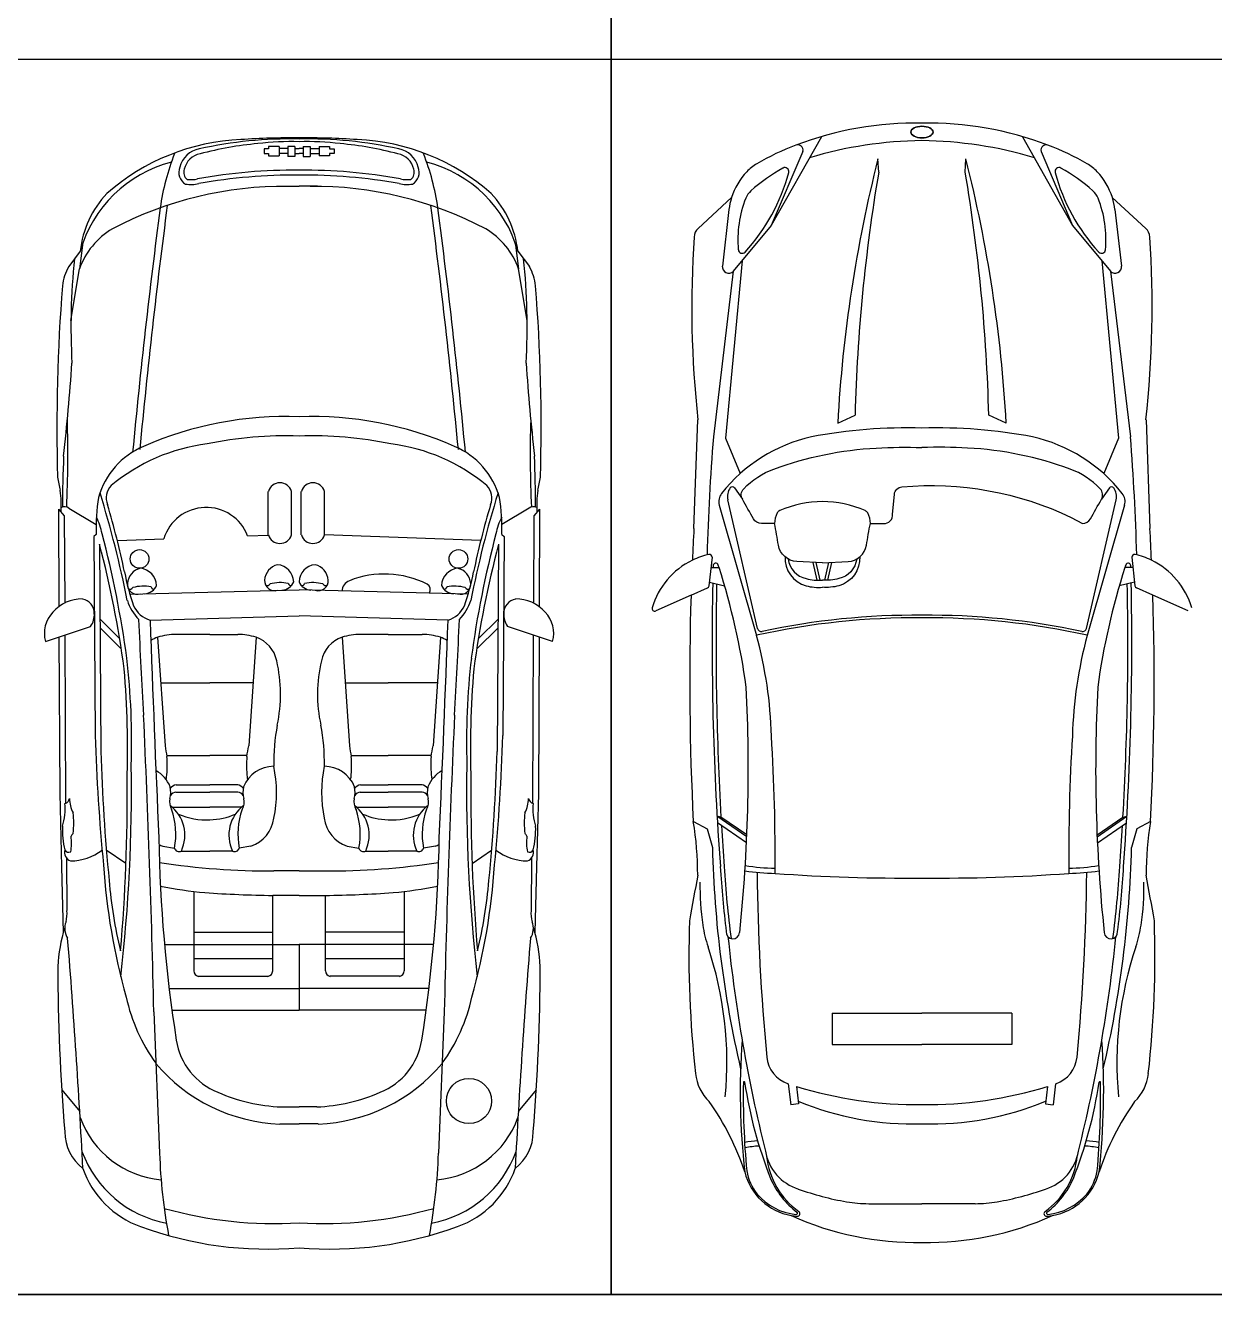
# Model space of a CAD drawing. Header units: inches. Extents: x 484217 to 497210, y -26946 to -21493.
# Drawn here: x 491279.4 to 491465, y -22743.9 to -22545.8 of the extents above; entities that cross this region are included whole.
import ezdxf

# ---------------------------------------------------------------- set-up
doc = ezdxf.new("R2010")
doc.units = ezdxf.units.IN
doc.header["$LTSCALE"] = 20
doc.header["$MEASUREMENT"] = 0
for name, color, linetype in [('ceco.net 217 Nissan Z350 - top', 145, 'Continuous'), ('ceco.net 92', 9, 'Continuous'), ('Parking', 7, 'Continuous')]:
    doc.layers.add(name, color=color, linetype=linetype)

msp = doc.modelspace()

# ---------------------------------------------------------------- linework, layer by layer
at = {"layer": 'ceco.net 217 Nissan Z350 - top'}
for p, q in [((491403.61, -22563.14), (491395.8, -22577)), ((491434.99, -22563.14), (491442.81, -22577)), ((491400.72, -22565.43), (491395.8, -22577)), ((491412.55, -22568.69), (491412.44, -22566.61)), ((491426.05, -22568.69), (491426.16, -22566.61)), ((491437.89, -22565.43), (491442.81, -22577)), ((491384.38, -22577.45), (491389.59, -22572.63)), ((491449.01, -22572.63), (491454.22, -22577.45)), ((491389.19, -22574.5), (491388.16, -22583.33)), ((491449.42, -22574.5), (491450.45, -22583.33)), ((491395.8, -22577), (491389.87, -22584.16)), ((491442.81, -22577), (491448.74, -22584.16)), ((491391.24, -22582.5), (491388.64, -22610.2)), ((491447.37, -22582.5), (491449.96, -22610.2)), ((491389.87, -22584.16), (491386.76, -22610.01)), ((491448.74, -22584.16), (491451.84, -22610.01)), ((491383.73, -22624.29), (491384.34, -22607.33)), ((491406.16, -22607.85), (491408.87, -22606.59)), ((491432.45, -22607.85), (491429.73, -22606.59)), ((491454.27, -22607.33), (491454.87, -22624.29)), ((491388.64, -22610.2), (491390.94, -22615.73)), ((491449.96, -22610.2), (491447.66, -22615.73)), ((491390.05, -22617.97), (491391.28, -22619.74)), ((491448.56, -22617.97), (491447.32, -22619.74)), ((491393.64, -22639.91), (491389, -22619.83)), ((491444.96, -22639.91), (491449.61, -22619.83)), ((491387.68, -22620.65), (491393.51, -22641)), ((491450.93, -22620.65), (491445.1, -22641)), ((491383.73, -22624.29), (491383.73, -22624.29)), ((491454.87, -22624.29), (491454.87, -22624.29)), ((491386.55, -22628.8), (491386.07, -22633.26)), ((491402.94, -22632.38), (491402.32, -22629.61)), ((491403.4, -22632.38), (491402.79, -22629.63)), ((491404.15, -22632.38), (491404.76, -22629.63)), ((491404.62, -22632.38), (491405.23, -22629.61)), ((491452.06, -22628.8), (491452.53, -22633.26)), ((491386.38, -22630.4), (491387.64, -22630.41)), ((491452.23, -22630.4), (491450.97, -22630.41)), ((491383.28, -22634.73), (491385.83, -22633.59)), ((491386.13, -22632.68), (491388.5, -22633.27)), ((491452.47, -22632.68), (491450.1, -22633.27)), ((491455.33, -22634.73), (491452.77, -22633.59)), ((491383.28, -22634.73), (491377.77, -22637.18)), ((491460.84, -22637.18), (491455.33, -22634.73)), ((491391.97, -22672.42), (491387.32, -22669.2)), ((491387.94, -22669.35), (491387.32, -22669.2)), ((491391.98, -22672.14), (491387.94, -22669.35)), ((491446.62, -22672.14), (491450.67, -22669.35)), ((491446.63, -22672.42), (491451.29, -22669.2)), ((491450.67, -22669.35), (491451.29, -22669.2)), ((491391.93, -22673.38), (491387.38, -22670.23)), ((491446.68, -22673.38), (491451.23, -22670.23)), ((491405.28, -22699.96), (491419.3, -22699.96)), ((491405.28, -22699.96), (491405.28, -22704.84)), ((491433.33, -22699.96), (491419.3, -22699.96)), ((491433.33, -22699.96), (491433.33, -22704.84)), ((491405.28, -22704.84), (491419.3, -22704.84)), ((491433.33, -22704.84), (491419.3, -22704.84)), ((491398.45, -22710.99), (491398.84, -22714.27)), ((491399.72, -22711.4), (491400.05, -22714.12)), ((491438.88, -22711.4), (491438.56, -22714.12)), ((491440.16, -22710.99), (491439.77, -22714.27)), ((491400.05, -22714.12), (491398.84, -22714.27)), ((491438.56, -22714.12), (491439.77, -22714.27)), ((491410.99, -22729.7), (491419.3, -22729.7)), ((491427.61, -22729.7), (491419.3, -22729.7))]:
    msp.add_line(p, q, dxfattribs=at)
for points in [[(491389.59, -22572.63, 0.046528), (491389.19, -22574.5)], [(491403.78, -22629.68), (491399.78, -22629.48, -0.352581), (491396.91, -22626.91, 0.008047), (491396.3, -22623.53), (491394.25, -22623.53, -0.270521), (491393.02, -22622.81, 0.000614), (491391.28, -22619.74, -0.331797), (491391.49, -22618.1, -0.11427), (491396.2, -22615.02, -0.074246), (491412.18, -22611.74, -0.021686), (491419.3, -22611.66, -0.021686)], [(491442.58, -22622.58), (491444.35, -22623.53, 0.270521), (491445.58, -22622.81, -0.000614), (491447.32, -22619.74, 0.331797), (491447.12, -22618.1, 0.11427), (491442.41, -22615.02, 0.074246), (491426.43, -22611.74, 0.021686), (491419.3, -22611.66)], [(491413.3, -22623.53, 0.460181), (491414.72, -22622.05), (491415, -22618.99, -0.361883), (491416.18, -22617.81, -0.136022), (491442.58, -22622.58, -0.015575)], [(491403.78, -22629.68), (491407.77, -22629.48, 0.352581), (491410.64, -22626.91, -0.008047), (491411.25, -22623.53), (491413.3, -22623.53)], [(491397.96, -22628.66, 0.358011), (491401.25, -22633.25, 0.087142), (491403.78, -22633.47)], [(491398.43, -22629.08, 0.316561), (491401.25, -22632.13, 0.087142), (491403.78, -22632.36)], [(491409.59, -22628.66, -0.358011), (491406.31, -22633.25, -0.087142), (491403.78, -22633.47)], [(491409.13, -22629.08, -0.316561), (491406.31, -22632.13, -0.087142), (491403.78, -22632.36)], [(491438.78, -22731.66, 0.025591), (491439.7, -22731.55, 0.019947)]]:
    msp.add_lwpolyline(points, format="xyb", dxfattribs=at)
for points in [[(491383.63, -22670.04), (491385.79, -22671.18), (491386.6, -22674.08)], [(491454.97, -22670.04), (491452.81, -22671.18), (491452.01, -22674.08)]]:
    msp.add_lwpolyline(points, dxfattribs=at)
for centre, radius, start, end in [((491418.29, -22613.06), 52.04, 88.8887, 111.0086), ((491420.31, -22613.06), 52.04, 68.9914, 91.1113), ((491412.22, -22598.94), 36.68, 110.0597, 120.6317), ((491399.93, -22565.24), 0.813, 346.4917, 111.0086), ((491419.93, -22627.17), 63.41, 90.568, 106.6553), ((491418.67, -22627.17), 63.41, 73.3447, 89.432), ((491438.68, -22565.24), 0.813, 68.9914, 193.5083), ((491426.39, -22598.94), 36.68, 59.3683, 69.9403), ((491621.25, -22619.53), 215.41, 165.7776, 176.8914), ((491217.35, -22619.53), 215.41, 3.1086, 14.2224), ((491399.42, -22575.73), 10.3, 136.3458, 162.4749), ((491369.89, -22561.14), 29.61, 317.4693, 345.1476), ((491397.26, -22573.67), 7.32, 120.6317, 136.3458), ((491411.14, -22592.41), 27.87, 119.0182, 131.6511), ((491397.92, -22568.57), 0.61, 345.1476, 119.0182), ((491677.53, -22613.54), 268.75, 170.3926, 178.5179), ((491161.07, -22613.54), 268.75, 1.4821, 9.6074), ((491440.69, -22568.57), 0.61, 60.9818, 194.8524), ((491468.71, -22561.14), 29.61, 194.8524, 222.5307), ((491427.46, -22592.41), 27.87, 48.3489, 60.9818), ((491441.35, -22573.67), 7.32, 43.6542, 59.3683), ((491439.19, -22575.73), 10.3, 17.5251, 43.6542), ((491408.33, -22579.23), 17.75, 158.5793, 185.0491), ((491394.65, -22573.86), 3.05, 131.6511, 158.5793), ((491443.96, -22573.86), 3.05, 21.4207, 48.3489), ((491430.27, -22579.23), 17.75, 354.9509, 21.4207), ((491439.19, -22575.73), 10.3, 6.8695, 17.5251), ((491385.76, -22578.94), 2.03, 132.7708, 176.1631), ((491452.84, -22578.94), 2.03, 3.8369, 47.2292), ((491545.55, -22589.66), 162.17, 176.1631, 186.2571), ((491293.06, -22589.66), 162.17, 353.7429, 3.8369), ((491391.26, -22580.74), 0.61, 185.0491, 317.4693), ((491447.35, -22580.74), 0.61, 222.5307, 354.9509), ((491389.17, -22583.42), 1.02, 174.9936, 313.3253), ((491449.43, -22583.42), 1.02, 226.6747, 5.0064), ((491749.51, -22638.44), 363.87, 175.5179, 178.4221), ((491407.54, -22634.25), 24.87, 102.7542, 141.6567), ((491416.99, -22689.35), 80.75, 88.358, 100.66), ((491421.62, -22689.35), 80.75, 79.34, 91.642), ((491431.06, -22634.25), 24.87, 38.3433, 77.2458), ((491089.09, -22638.44), 363.87, 1.5779, 4.4821), ((491391.23, -22619.32), 2.29, 143.5714, 193.0159), ((491389.71, -22618.2), 0.407, 34.8609, 143.5714), ((491448.89, -22618.2), 0.407, 36.4286, 145.1391), ((491447.38, -22619.32), 2.29, 346.9841, 36.4286), ((491389.63, -22620.09), 2.03, 141.6567, 195.9899), ((491403.78, -22636.61), 16.5, 66.162, 113.838), ((491448.97, -22620.09), 2.03, 344.0101, 38.3433), ((491399.78, -22623.53), 3.48, 151.4661, 180), ((491397.44, -22622.26), 0.813, 113.838, 151.4661), ((491410.12, -22622.26), 0.813, 28.5339, 66.162), ((491407.78, -22623.53), 3.48, 0, 28.5339), ((491809.06, -22648.08), 426, 176.799, 177.468), ((491029.54, -22648.08), 426, 2.532, 3.201), ((491388.71, -22640.03), 11.98, 115.8883, 163.7888), ((491388.71, -22640.03), 11.98, 102.8415, 115.8883), ((491386.14, -22628.75), 0.407, 353.9485, 102.8415), ((491857.14, -22642.35), 470.58, 178.5107, 178.5452), ((491387.12, -22630.13), 0.407, 17.8949, 178.5107), ((491280.15, -22664.67), 112.82, 17.6779, 17.8949), ((491558.46, -22664.67), 112.82, 162.1051, 162.3221), ((491451.49, -22630.13), 0.407, 1.4893, 162.1051), ((490981.47, -22642.35), 470.58, 1.4548, 1.4893), ((491452.46, -22628.75), 0.407, 77.1585, 186.0515), ((491449.89, -22640.03), 11.98, 64.1117, 77.1585), ((491449.89, -22640.03), 11.98, 16.2112, 64.1117), ((491280.15, -22664.67), 112.82, 7.9568, 17.6779), ((491558.46, -22664.67), 112.82, 162.3221, 172.0432), ((491385.67, -22633.22), 0.407, 293.9719, 353.9485), ((491857.14, -22642.35), 470.58, 178.8379, 184.2325), ((491857.75, -22642.35), 470.58, 178.8562, 183.289), ((490980.86, -22642.35), 470.58, 356.711, 1.1438), ((490981.47, -22642.35), 470.58, 355.7675, 1.1621), ((491452.94, -22633.22), 0.407, 186.0515, 246.0281), ((491809.06, -22648.08), 426, 178.2037, 182.9554), ((491029.54, -22648.08), 426, 357.0446, 1.7963), ((491377.6, -22636.8), 0.407, 163.7888, 293.9719), ((491418.33, -22752.73), 114.89, 89.514, 102.0411), ((491420.28, -22752.73), 114.89, 77.9589, 90.486), ((491418.33, -22753.14), 114.89, 89.514, 102.4808), ((491394.23, -22639.77), 0.61, 193.0159, 282.0411), ((491420.28, -22753.14), 114.89, 77.5192, 90.486), ((491444.37, -22639.77), 0.61, 257.9589, 346.9841), ((491328.11, -22658.66), 67.74, 1.6556, 15.116), ((491510.49, -22658.66), 67.74, 164.884, 178.3444), ((491144.64, -22661.72), 247.56, 354.0484, 2.9327), ((491693.97, -22661.72), 247.56, 177.0673, 185.9516), ((491085.58, -22675.68), 310.82, 359.5463, 3.4993), ((491753.02, -22675.68), 310.82, 176.5007, 180.4537), ((491333.78, -22678.32), 50.53, 359.9006, 9.422), ((491857.75, -22642.35), 470.58, 183.4505, 184.2325), ((490980.86, -22642.35), 470.58, 355.7675, 356.5495), ((491504.82, -22678.32), 50.53, 170.578, 180.0994), ((491557.6, -22669.87), 171.05, 181.4105, 193.1096), ((491281.01, -22669.87), 171.05, 346.8904, 358.5895), ((491534.28, -22668.84), 146.67, 183.22, 187.2024), ((491534.89, -22668.84), 146.67, 183.22, 187.6307), ((491396.77, -22646.02), 32.12, 260.8832, 269.3274), ((491396.77, -22646.02), 31.31, 260.7398, 269.3198), ((491441.83, -22646.02), 31.31, 270.6802, 279.2602), ((491441.83, -22646.02), 32.12, 270.6726, 279.1168), ((491303.72, -22668.84), 146.67, 352.3693, 356.78), ((491304.33, -22668.84), 146.67, 352.7976, 356.78), ((493407.31, -23047.52), 2056.39, 169.65947, 169.86118), ((491424.01, -22680.3), 39.35, 178.8247, 188.6342), ((491729.15, -22674.85), 335.58, 180.5342, 185.4645), ((491416.88, -22392.27), 286.61, 265.9005, 270.4836), ((491421.72, -22392.27), 286.61, 269.5164, 274.0995), ((491109.45, -22674.85), 335.58, 354.5355, 359.4658), ((491414.6, -22680.3), 39.35, 351.3658, 1.1753), ((489430.65, -23047.64), 2057.05, 10.13885, 10.34049), ((491548.43, -22690.94), 165.49, 178.1276, 186.4023), ((491290.17, -22690.94), 165.49, 353.5977, 1.8724), ((491405.2, -22683.16), 20.33, 188.6342, 198.507), ((491389.81, -22687.31), 1.05, 175.7193, 355.7193), ((491448.79, -22687.31), 1.05, 184.2807, 4.2807), ((491433.4, -22683.16), 20.33, 341.493, 351.3658), ((491331.93, -22707.68), 56.94, 354.6296, 18.507), ((491626.75, -22663.83), 238.94, 185.8105, 193.9657), ((491211.86, -22663.83), 238.94, 346.0343, 354.1895), ((491506.67, -22707.68), 56.94, 161.493, 185.3704), ((491502.42, -22712.2), 111.47, 175.8733, 186.4677), ((491336.19, -22712.2), 111.47, 353.5323, 4.1267), ((491399.95, -22706.35), 4.88, 185.4645, 251.5243), ((491438.65, -22706.35), 4.88, 288.4757, 354.5355), ((491390.87, -22708.72), 6.93, 185.5045, 226.7034), ((491447.74, -22708.72), 6.93, 313.2966, 354.4955), ((491518.03, -22712.87), 126.61, 179.0473, 185.306), ((491391.54, -22710.77), 0.102, 8.6408, 179.0473), ((491460.33, -22700.32), 69.48, 188.6408, 201.4752), ((491418.45, -22650.98), 63.25, 251.5243, 251.5635), ((491418.45, -22650.98), 63.25, 252.7789, 270.7732), ((491420.16, -22650.98), 63.25, 269.2268, 287.2211), ((491420.16, -22650.98), 63.25, 288.4365, 288.4757), ((491378.27, -22700.32), 69.48, 338.5248, 351.3592), ((491320.58, -22712.87), 126.61, 354.694, 0.9527), ((491447.07, -22710.77), 0.102, 0.9527, 171.3592), ((491351.97, -22737.88), 41.8, 18.2987, 35.2245), ((491417.91, -22670.39), 46.87, 247.5288, 271.6981), ((491420.69, -22670.39), 46.87, 268.3019, 292.4712), ((491486.63, -22737.88), 41.8, 144.7755, 161.7013), ((491394.75, -22737.63), 17.76, 93.4973, 100.1307), ((491394.75, -22737.63), 16.94, 92.8504, 100.4514), ((491443.85, -22737.63), 16.94, 79.5486, 87.1496), ((491443.85, -22737.63), 17.76, 79.8693, 86.5027), ((491402.27, -22720.26), 7.5, 189.4777, 252.5154), ((491407.18, -22720.99), 12.2, 186.177, 234.4743), ((491431.42, -22720.99), 12.2, 305.5257, 353.823), ((491436.33, -22720.26), 7.5, 287.4846, 350.5223), ((491400.47, -22722.62), 9.06, 193.6248, 260.0959), ((491399.93, -22723.17), 8.09, 190.0266, 218.3775), ((491438.14, -22722.62), 9.06, 279.9041, 346.3752), ((491438.68, -22723.17), 8.09, 321.6225, 349.9734), ((491407.9, -22720.44), 13.33, 203.492, 232.5447), ((491430.71, -22720.44), 13.33, 307.4553, 336.508), ((491400.59, -22722.23), 9.2, 220.4122, 264.0949), ((491415.02, -22685.9), 44.14, 250.124, 260.2501), ((491423.58, -22685.9), 44.14, 279.7499, 289.876), ((491438.01, -22722.23), 9.2, 275.9051, 319.5878), ((491399.67, -22731.18), 0.203, 264.0949, 52.5447), ((491399.86, -22731.25), 0.407, 265.9597, 54.4743), ((491410.99, -22709.37), 20.33, 260.2501, 270), ((491427.61, -22709.37), 20.33, 270, 279.7499), ((491438.75, -22731.25), 0.407, 125.5257, 274.0403), ((491438.94, -22731.18), 0.203, 127.4553, 275.9051), ((491400.47, -22722.62), 9.06, 260.0959, 265.9597), ((491418.28, -22689.02), 46.73, 245.5067, 271.2534), ((491420.32, -22689.02), 46.73, 268.7466, 294.4933)]:
    msp.add_arc(centre, radius, start, end, dxfattribs=at)
msp.add_ellipse((491419.3, -22562.42), major_axis=(-1.74, 0), ratio=0.521468, dxfattribs=at)
at = {"layer": 'ceco.net 217 Nissan Z350 - top', "extrusion": (0, 0, -1)}
msp.add_ellipse((491419.3, -22562.42), major_axis=(1.74, 0), ratio=0.521468, dxfattribs=at)
at = {"layer": 'ceco.net 92', "linetype": 'ByBlock', "ltscale": 0.4}
for p, q in [((491318.98, -22564.65), (491317.32, -22564.65)), ((491317.32, -22564.65), (491317.32, -22565.03)), ((491318.98, -22564.65), (491318.98, -22566.11)), ((491320.35, -22564.66), (491320.35, -22566.21)), ((491321.46, -22564.66), (491320.35, -22564.66)), ((491321.46, -22564.66), (491321.46, -22566.21)), ((491322.75, -22564.66), (491322.75, -22566.21)), ((491322.75, -22564.66), (491323.86, -22564.66)), ((491323.86, -22564.66), (491323.86, -22566.21)), ((491325.23, -22564.65), (491326.88, -22564.65)), ((491325.23, -22564.65), (491325.23, -22566.11)), ((491326.88, -22564.65), (491326.88, -22565.03)), ((491316.64, -22565.03), (491316.64, -22565.77)), ((491317.32, -22565.03), (491316.64, -22565.03)), ((491316.64, -22565.77), (491317.32, -22565.77)), ((491317.32, -22565.77), (491317.32, -22566.11)), ((491317.32, -22566.11), (491318.98, -22566.11)), ((491320.35, -22564.98), (491318.98, -22564.98)), ((491320.35, -22565.78), (491318.98, -22565.78)), ((491321.46, -22566.21), (491320.35, -22566.21)), ((491321.46, -22564.98), (491322.1, -22564.98)), ((491321.46, -22565.78), (491322.1, -22565.78)), ((491322.75, -22564.98), (491322.1, -22564.98)), ((491322.75, -22565.78), (491322.1, -22565.78)), ((491322.75, -22566.21), (491323.86, -22566.21)), ((491323.86, -22564.98), (491325.23, -22564.98)), ((491323.86, -22565.78), (491325.23, -22565.78)), ((491326.88, -22566.11), (491325.23, -22566.11)), ((491326.88, -22565.03), (491327.57, -22565.03)), ((491326.88, -22565.77), (491326.88, -22566.11)), ((491327.57, -22565.77), (491326.88, -22565.77)), ((491327.57, -22565.03), (491327.57, -22565.77)), ((491319.24, -22570.89), (491322.1, -22570.89)), ((491324.96, -22570.89), (491322.1, -22570.89)), ((491288.39, -22579.64), (491287.85, -22583.79)), ((491355.81, -22579.64), (491356.36, -22583.79)), ((491287.95, -22581.01), (491286.16, -22583.4)), ((491356.25, -22581.01), (491358.05, -22583.4)), ((491286.51, -22591.85), (491287.85, -22583.79)), ((491357.69, -22591.85), (491356.36, -22583.79)), ((491317.31, -22625.29), (491317.31, -22618.51)), ((491320.92, -22625.29), (491320.92, -22618.51)), ((491322.46, -22625.29), (491322.46, -22618.51)), ((491326.08, -22625.29), (491326.08, -22618.51)), ((491284.55, -22621.27), (491284.62, -22636.52)), ((491284.55, -22621.27), (491285.47, -22622.32)), ((491285.47, -22622.32), (491285.53, -22635.95)), ((491286.2, -22621.11), (491290.44, -22623.67)), ((491358, -22621.11), (491353.77, -22623.67)), ((491358.73, -22622.32), (491358.67, -22635.95)), ((491359.65, -22621.27), (491358.73, -22622.32)), ((491359.65, -22621.27), (491359.58, -22636.52)), ((491290.46, -22625.24), (491290.09, -22625.53)), ((491290.09, -22625.53), (491290.3, -22656.63)), ((491293.75, -22626.16), (491301.01, -22625.9)), ((491314.08, -22625.44), (491317.32, -22625.32)), ((491350.46, -22626.16), (491326.08, -22625.29)), ((491353.74, -22625.24), (491354.12, -22625.53)), ((491354.12, -22625.53), (491353.91, -22656.63)), ((491290.97, -22626.77), (491291.18, -22659.09)), ((491353.23, -22626.77), (491353.02, -22659.09)), ((491295.7, -22634.53), (491322.1, -22633.88)), ((491348.5, -22634.53), (491322.1, -22633.88)), ((491298.85, -22638.59), (491322.1, -22637.92)), ((491345.35, -22638.59), (491322.1, -22637.92)), ((491282.53, -22641.95), (491289.58, -22639.58)), ((491291.05, -22638.47), (491294.11, -22641.47)), ((491291.06, -22639.82), (491294.37, -22643.09)), ((491353.15, -22639.82), (491349.83, -22643.09)), ((491353.16, -22638.47), (491350.09, -22641.47)), ((491361.67, -22641.95), (491354.62, -22639.58)), ((491284.64, -22641.24), (491284.75, -22665.66)), ((491285.55, -22640.93), (491285.67, -22667.19)), ((491300.04, -22641.28), (491301.19, -22658.25)), ((491308.2, -22640.84), (491302.9, -22640.84)), ((491308.2, -22640.84), (491312.54, -22640.84)), ((491315.39, -22641.28), (491314.25, -22658.25)), ((491328.81, -22641.28), (491329.96, -22658.25)), ((491336, -22640.84), (491331.67, -22640.84)), ((491336, -22640.84), (491341.3, -22640.84)), ((491344.16, -22641.28), (491343.01, -22658.25)), ((491358.65, -22640.93), (491358.53, -22667.19)), ((491359.56, -22641.24), (491359.46, -22665.66)), ((491300.53, -22648.42), (491308.2, -22648.42)), ((491314.91, -22648.42), (491308.2, -22648.42)), ((491329.29, -22648.42), (491336, -22648.42)), ((491343.68, -22648.42), (491336, -22648.42)), ((491301.46, -22659.74), (491308.2, -22659.74)), ((491313.97, -22659.74), (491308.2, -22659.74)), ((491330.23, -22659.74), (491336, -22659.74)), ((491342.74, -22659.74), (491336, -22659.74)), ((491284.75, -22665.66), (491285.04, -22677.12)), ((491302.9, -22665.47), (491308.2, -22665.47)), ((491302.91, -22664.3), (491308.2, -22664.3)), ((491312.53, -22664.3), (491308.2, -22664.3)), ((491312.54, -22665.47), (491308.2, -22665.47)), ((491331.66, -22665.47), (491336, -22665.47)), ((491331.68, -22664.3), (491336, -22664.3)), ((491341.29, -22664.3), (491336, -22664.3)), ((491341.31, -22665.47), (491336, -22665.47)), ((491359.46, -22665.66), (491359.16, -22677.12)), ((491302.32, -22667.83), (491308.2, -22667.83)), ((491313.12, -22667.83), (491308.2, -22667.83)), ((491331.08, -22667.83), (491336, -22667.83)), ((491341.89, -22667.83), (491336, -22667.83)), ((491285.84, -22675.76), (491285.89, -22683.96)), ((491292.03, -22674.46), (491295.1, -22676.55)), ((491300.83, -22673.89), (491302.67, -22674.2)), ((491303.74, -22674.66), (491308.2, -22674.66)), ((491311.7, -22674.66), (491308.2, -22674.66)), ((491314.6, -22673.89), (491312.76, -22674.2)), ((491329.6, -22673.89), (491331.44, -22674.2)), ((491332.5, -22674.66), (491336, -22674.66)), ((491340.47, -22674.66), (491336, -22674.66)), ((491343.37, -22673.89), (491341.53, -22674.2)), ((491352.16, -22674.55), (491349.11, -22676.66)), ((491358.36, -22675.76), (491358.31, -22683.96)), ((491285.04, -22677.12), (491285.31, -22687.37)), ((491322.1, -22677.76), (491318.17, -22677.76)), ((491322.1, -22677.76), (491326.03, -22677.76)), ((491359.16, -22677.12), (491358.89, -22687.37)), ((491305.67, -22680.95), (491305.67, -22693.34)), ((491322.1, -22681.59), (491317.99, -22681.59)), ((491317.99, -22693.34), (491317.99, -22681.59)), ((491322.1, -22681.59), (491326.21, -22681.59)), ((491326.21, -22693.34), (491326.21, -22681.59)), ((491338.53, -22680.95), (491338.53, -22693.34)), ((491305.67, -22687.33), (491317.99, -22687.33)), ((491338.53, -22687.33), (491326.21, -22687.33)), ((491301.1, -22689.22), (491322.1, -22689.22)), ((491343.1, -22689.22), (491322.1, -22689.22)), ((491322.1, -22689.22), (491322.1, -22699.48)), ((491305.67, -22691.44), (491317.99, -22691.44)), ((491326.21, -22691.44), (491338.53, -22691.44)), ((491306.41, -22694.21), (491317.25, -22694.21)), ((491337.8, -22694.21), (491326.95, -22694.21)), ((491301.83, -22696.11), (491322.1, -22696.11)), ((491342.37, -22696.11), (491322.1, -22696.11)), ((491302.26, -22699.48), (491322.1, -22699.48)), ((491341.94, -22699.48), (491322.1, -22699.48)), ((491299.44, -22699.76), (491300.34, -22721.83)), ((491344.76, -22699.76), (491343.86, -22721.83)), ((491285.07, -22711.94), (491287.88, -22715.32)), ((491359.13, -22711.94), (491356.32, -22715.32)), ((491319.33, -22714.6), (491322.1, -22714.6)), ((491324.87, -22714.6), (491322.1, -22714.6)), ((491319.11, -22717.26), (491322.1, -22717.26)), ((491325.09, -22717.26), (491322.1, -22717.26))]:
    msp.add_line(p, q, dxfattribs=at)
for centre, radius in [((491297.22, -22629.06), 1.46), ((491346.98, -22629.06), 1.46), ((491348.62, -22713.68), 3.53)]:
    msp.add_circle(centre, radius, dxfattribs=at)
for centre, radius, start, end in [((491314.51, -22597.44), 33.88, 92.4796, 131.3533), ((491320.71, -22628.67), 65.18, 88.7766, 102.5631), ((491320.78, -22619.52), 55.53, 95.2882, 104.725), ((491321.49, -22691.4), 128.08, 89.7285, 93.7838), ((491320.74, -22604.06), 40.15, 88.0499, 97.256), ((491322.71, -22691.4), 128.08, 86.2162, 90.2715), ((491323.49, -22628.67), 65.18, 77.4369, 91.2234), ((491323.47, -22604.06), 40.15, 82.744, 91.9501), ((491323.42, -22619.52), 55.53, 75.275, 84.7118), ((491329.7, -22597.44), 33.88, 48.6467, 87.5204), ((491336.8, -22579.36), 36.72, 158.3042, 172.0015), ((491307.18, -22568.76), 3.77, 99.9668, 167.0163), ((491307.25, -22568.88), 3.12, 100.7117, 167.7366), ((491336.96, -22568.88), 3.12, 12.2634, 79.2883), ((491337.02, -22568.76), 3.77, 12.9837, 80.0332), ((491307.4, -22579.36), 36.72, 7.9985, 21.6958), ((491307.13, -22586.44), 19.93, 104.3742, 164.1868), ((491305.4, -22568.74), 2.06, 156.3023, 241.261), ((491305.51, -22568.7), 1.4, 159.8902, 233.0209), ((491321.23, -22651.19), 82.82, 89.4, 100.4078), ((491322.97, -22651.19), 82.82, 79.5922, 90.6), ((491338.69, -22568.7), 1.4, 306.9791, 20.1098), ((491338.81, -22568.74), 2.06, 298.739, 23.6977), ((491337.08, -22586.44), 19.93, 15.8132, 75.6258), ((491305.27, -22566.19), 4.43, 258.7929, 285.674), ((491305.21, -22565.01), 4.84, 263.5513, 282.6293), ((491321.43, -22654.79), 85.65, 89.5489, 100.0611), ((491322.78, -22654.79), 85.65, 79.9389, 90.4511), ((491338.94, -22566.19), 4.43, 254.326, 281.2071), ((491338.99, -22565.01), 4.84, 257.3707, 276.4487), ((491303.34, -22582.68), 15.47, 136.4256, 173.7926), ((491319.81, -22628.42), 57.53, 89.4335, 117.8054), ((491324.39, -22628.42), 57.53, 62.1946, 90.5665), ((491340.87, -22582.68), 15.47, 6.2074, 43.5744), ((492349.58, -22711.93), 1058.14, 172.52343, 174.60096), ((492350.69, -22711.55), 1058.14, 172.52343, 174.60096), ((490293.52, -22711.55), 1058.14, 5.39904, 7.47657), ((490294.62, -22711.93), 1058.14, 5.39904, 7.47657), ((491298.93, -22587.65), 11.74, 120.5083, 160.8185), ((491345.27, -22587.65), 11.74, 19.1815, 59.4917), ((491388.98, -22592.75), 102.47, 174.0929, 183.208), ((491255.22, -22592.75), 102.47, 356.792, 5.9071), ((491292.58, -22587.14), 7.43, 149.7763, 174.3378), ((491351.62, -22587.14), 7.43, 5.6622, 30.2237), ((491568.39, -22608.51), 284.07, 175.5391, 181.5729), ((491075.81, -22608.51), 284.07, 358.4271, 4.4609), ((490957.05, -22576.27), 330.36, 353.6138, 356.1446), ((491687.15, -22576.27), 330.36, 183.8554, 186.3862), ((491101.03, -22612.77), 185, 357.4583, 1.6741), ((491319.86, -22661.14), 54.3, 87.6369, 113.9407), ((491324.34, -22661.14), 54.3, 66.0593, 92.3631), ((491543.17, -22612.77), 185, 178.3259, 182.5417), ((491319.98, -22669.67), 59.83, 87.9716, 101.7858), ((491324.22, -22669.67), 59.83, 78.2142, 92.0284), ((491302.43, -22622.61), 12.02, 112.5113, 164.7357), ((491311.3, -22639.7), 28.82, 97.0586, 129.984), ((491332.9, -22639.7), 28.82, 50.016, 82.9414), ((491341.77, -22622.61), 12.02, 15.2643, 67.4887), ((491463.2, -22621.05), 178.01, 177.4141, 179.9724), ((491181.01, -22621.05), 178.01, 0.0276, 2.5859), ((491406.44, -22593.2), 124.18, 190.7237, 191.683), ((491237.76, -22593.2), 124.18, 348.317, 349.2763), ((491269.69, -22620.71), 15.32, 356.0663, 8.8793), ((491294.8, -22619.54), 2.79, 136.3282, 201.5072), ((491319.12, -22619.06), 1.89, 16.8513, 163.1487), ((491324.27, -22619.06), 1.89, 16.8513, 163.1487), ((491349.4, -22619.54), 2.79, 338.4928, 43.6718), ((491374.51, -22620.71), 15.32, 171.1207, 183.9337), ((491317.01, -22624.07), 26.58, 169.9869, 182.5209), ((491131.3, -22668.13), 167.21, 11.2414, 17.1819), ((491512.9, -22668.13), 167.21, 162.8181, 168.7586), ((491327.19, -22624.07), 26.58, 357.4791, 10.0131), ((491285.48, -22622.46), 1.53, 62.0371, 107.8668), ((491173.49, -22656.22), 123.95, 11.6969, 16.7153), ((491307.62, -22627.93), 6.92, 21.098, 162.967), ((491470.71, -22656.22), 123.95, 163.2847, 168.3031), ((491358.72, -22622.46), 1.53, 72.1332, 117.9629), ((491282.18, -22626.88), 9.36, 10.8566, 27.5456), ((491362.02, -22626.88), 9.36, 152.4544, 169.1434), ((491133.31, -22666.57), 163.41, 7.7493, 14.6958), ((491319.12, -22624.75), 1.89, 196.8513, 343.1487), ((491324.27, -22624.75), 1.89, 196.8513, 343.1487), ((491510.89, -22666.57), 163.41, 165.3042, 172.2507), ((491132.91, -22668.23), 163.41, 7.7493, 14.6958), ((491511.29, -22668.23), 163.41, 165.3042, 172.2507), ((491319.38, -22632.54), 2.66, 103.566, 176.0612), ((491318.48, -22632.74), 2.8, 2.334, 84.3155), ((491324.9, -22632.74), 2.8, 95.6845, 177.666), ((491324, -22632.54), 2.66, 3.9388, 76.434), ((491330.32, -22624.39), 36.08, 190.696, 199.3746), ((491297.98, -22633.09), 2.66, 103.566, 176.0612), ((491297.07, -22633.3), 2.8, 2.334, 84.3155), ((491335.43, -22646.32), 14.91, 63.4504, 111.5249), ((491347.13, -22633.3), 2.8, 95.6845, 177.666), ((491346.23, -22633.09), 2.66, 3.9388, 76.434), ((491313.88, -22624.39), 36.08, 340.6254, 349.304), ((491296.88, -22633.02), 1.56, 176.1507, 287.7977), ((491295.73, -22633.27), 0.5, 239.575, 329.6698), ((491297.77, -22639.54), 6.23, 78.532, 104.9657), ((491297.91, -22632.35), 2.14, 273.1658, 337.0853), ((491299.43, -22633.33), 0.432, 193.8542, 281.6444), ((491318.29, -22632.46), 1.56, 176.1507, 287.7977), ((491317.14, -22632.71), 0.5, 239.575, 329.6698), ((491319.18, -22638.98), 6.23, 78.532, 104.9657), ((491319.31, -22631.79), 2.14, 273.1658, 337.0853), ((491320.84, -22632.78), 0.432, 193.8542, 281.6444), ((491324.07, -22631.79), 2.14, 202.9147, 266.8342), ((491322.55, -22632.78), 0.432, 258.3556, 346.1458), ((491324.21, -22638.98), 6.23, 75.0343, 101.468), ((491325.1, -22632.46), 1.56, 252.2023, 3.8493), ((491326.25, -22632.71), 0.5, 210.3302, 300.425), ((491330.61, -22634.15), 1.81, 110.948, 177.3754), ((491341.49, -22633.89), 1.09, 332.1578, 56.4868), ((491346.3, -22632.35), 2.14, 202.9147, 266.8342), ((491344.78, -22633.33), 0.432, 258.3556, 346.1458), ((491346.43, -22639.54), 6.23, 75.0343, 101.468), ((491347.33, -22633.02), 1.56, 252.2023, 3.8493), ((491348.47, -22633.27), 0.5, 210.3302, 300.425), ((491288.26, -22641.41), 6.11, 89.4849, 138.3148), ((491287.91, -22637.52), 2.24, 358.947, 79.5939), ((491302.4, -22633.34), 7.42, 197.1686, 224.1637), ((491341.8, -22633.34), 7.42, 315.8363, 342.8314), ((491356.29, -22637.52), 2.24, 100.4061, 181.053), ((491355.94, -22641.41), 6.11, 41.6852, 90.5151), ((491287.17, -22640.69), 4.81, 136.1162, 195.2311), ((491287.02, -22637.76), 3.14, 324.5205, 3.7011), ((491300.06, -22634.62), 4.16, 204.8162, 253.1166), ((491344.14, -22634.62), 4.16, 286.8834, 335.1838), ((491357.18, -22637.76), 3.14, 176.2989, 215.4795), ((491357.03, -22640.69), 4.81, 344.7689, 43.8838), ((492289.5, -22595.54), 993.36, 182.47923, 183.34157), ((495103.58, -22502.9), 3807.14, 182.04259, 182.55444), ((487540.63, -22502.9), 3807.14, 357.44556, 357.95741), ((490354.7, -22595.54), 993.36, 356.65843, 357.52077), ((491301.68, -22645.97), 4.97, 109.219, 123.0743), ((491303.12, -22651.73), 10.9, 91.1376, 106.3676), ((491312.32, -22651.73), 10.9, 73.6324, 88.8624), ((491313.76, -22645.97), 4.97, 11.9043, 70.781), ((491330.45, -22645.97), 4.97, 109.219, 168.0957), ((491331.88, -22651.73), 10.9, 91.1376, 106.3676), ((491341.09, -22651.73), 10.9, 73.6324, 88.8624), ((491342.52, -22645.97), 4.97, 56.9257, 70.781), ((491182.41, -22657.65), 113.57, 358.1682, 6.6272), ((491296.43, -22650.15), 22.79, 347.734, 13.2048), ((491347.77, -22650.15), 22.79, 166.7952, 192.266), ((491461.8, -22657.65), 113.57, 173.3728, 181.8318), ((491138.84, -22658.95), 156.51, 358.2465, 4.6738), ((491505.36, -22658.95), 156.51, 175.3262, 181.7535), ((489365.61, -22743.48), 1934.33, 1.2954, 2.66804), ((493278.6, -22743.48), 1934.33, 177.33196, 178.7046), ((491347.43, -22660.67), 29.28, 168.8086, 181.4888), ((491296.78, -22660.67), 29.28, 358.5112, 11.1914), ((491580.72, -22648.22), 290.54, 181.6581, 185.6442), ((491063.48, -22648.22), 290.54, 354.3558, 358.3419), ((491581.6, -22650.69), 290.54, 181.6581, 185.6442), ((491344.62, -22651.13), 44.01, 189.3191, 191.4599), ((491281.3, -22661.23), 20.23, 354.6132, 3.8473), ((491334.14, -22661.23), 20.23, 176.1527, 185.3868), ((491270.82, -22651.13), 44.01, 348.5401, 350.6809), ((491373.39, -22651.13), 44.01, 189.3191, 191.4599), ((491310.07, -22661.23), 20.23, 354.6132, 3.8473), ((491362.9, -22661.23), 20.23, 176.1527, 185.3868), ((491299.58, -22651.13), 44.01, 348.5401, 350.6809), ((491062.6, -22650.69), 290.54, 354.3558, 358.3419), ((491045.62, -22665.36), 250.33, 353.3724, 0.934), ((491318.2, -22666.57), 5.14, 90.4832, 157.6025), ((491298.86, -22665.52), 19.73, 348.2379, 11.9629), ((491345.35, -22665.52), 19.73, 168.0371, 191.7621), ((491326.01, -22666.57), 5.14, 22.3975, 89.5168), ((491598.58, -22665.36), 250.33, 179.066, 186.6276), ((491023.06, -22666.4), 272.23, 354.9734, 0.5611), ((491297.24, -22666.57), 5.14, 22.3975, 60.6151), ((491300.89, -22663.08), 0.553, 319.6076, 354.8527), ((491314.54, -22663.08), 0.553, 185.1473, 220.3924), ((491329.66, -22663.08), 0.553, 319.6076, 354.8527), ((491346.96, -22666.57), 5.14, 119.3849, 157.6025), ((491343.31, -22663.08), 0.553, 185.1473, 220.3924), ((491621.14, -22666.4), 272.23, 179.4389, 185.0266), ((491298.1, -22665.44), 3.98, 345.012, 11.9446), ((491303.3, -22665.87), 1.62, 104.0887, 141.4563), ((491303.07, -22666.72), 1.26, 97.9059, 144.3308), ((491312.13, -22665.87), 1.62, 38.5437, 75.9113), ((491312.37, -22666.72), 1.26, 35.6692, 82.0941), ((491317.33, -22665.44), 3.98, 168.0554, 194.988), ((491326.87, -22665.44), 3.98, 345.012, 11.9446), ((491332.07, -22665.87), 1.62, 104.0887, 141.4563), ((491331.84, -22666.72), 1.26, 97.9059, 144.3308), ((491340.9, -22665.87), 1.62, 38.5437, 75.9113), ((491341.13, -22666.72), 1.26, 35.6692, 82.0941), ((491346.1, -22665.44), 3.98, 168.0554, 194.988), ((491276.77, -22668.05), 8.85, 341.9331, 5.3947), ((491285.41, -22666.36), 0.871, 281.3717, 354.4621), ((491291.68, -22666.26), 5.41, 182.0162, 206.6401), ((491304.17, -22666.97), 2.28, 167.3205, 211.2352), ((491298.44, -22672.19), 5.84, 335.0712, 52.9273), ((491316.99, -22672.19), 5.84, 127.0727, 204.9288), ((491311.27, -22666.97), 2.28, 328.7648, 12.6795), ((491332.93, -22666.97), 2.28, 167.3205, 211.2352), ((491327.21, -22672.19), 5.84, 335.0712, 52.9273), ((491345.76, -22672.19), 5.84, 127.0727, 204.9288), ((491340.04, -22666.97), 2.28, 328.7648, 12.6795), ((491352.52, -22666.26), 5.41, 333.3599, 357.9838), ((491358.79, -22666.36), 0.871, 185.5379, 258.6283), ((491367.43, -22668.05), 8.85, 174.6053, 198.0669), ((491275.39, -22670.27), 11.57, 351.9142, 7.8999), ((491291.09, -22672.02), 11.79, 349.337, 19.1988), ((491307.61, -22658.85), 10.94, 246.5377, 273.0986), ((491307.83, -22658.85), 10.94, 271.9607, 293.4623), ((491324.35, -22672.02), 11.79, 160.8012, 190.663), ((491312.86, -22668.83), 5.35, 289.0023, 352.384), ((491331.34, -22668.83), 5.35, 187.616, 250.9977), ((491319.86, -22672.02), 11.79, 349.337, 19.1988), ((491336.38, -22658.85), 10.94, 246.5377, 268.0393), ((491336.59, -22658.85), 10.94, 266.9014, 293.4623), ((491353.11, -22672.02), 11.79, 160.8012, 190.663), ((491368.81, -22670.27), 11.57, 172.1001, 188.0858), ((491298.54, -22671.33), 13.37, 177.6843, 193.6152), ((491345.66, -22671.33), 13.37, 346.3848, 2.3157), ((491278.71, -22673.36), 7.89, 349.5516, 7.4148), ((491287.74, -22672.86), 1.32, 133.1546, 156.5923), ((491529.29, -22668.71), 229.11, 180.9666, 188.9081), ((491302.58, -22668.83), 5.35, 244.0948, 250.9977), ((491114.91, -22668.71), 229.11, 351.0919, 359.0334), ((491341.63, -22668.83), 5.35, 289.0023, 295.9052), ((491356.46, -22672.86), 1.32, 23.4077, 46.8454), ((491365.49, -22673.36), 7.89, 172.5852, 190.4484), ((491286.99, -22674.82), 1.48, 166.5921, 248.2713), ((491286.17, -22674.14), 0.708, 208.3927, 294.7941), ((491286.4, -22668.13), 8.07, 270.2668, 307.9562), ((491303.39, -22673.99), 0.748, 196.333, 297.6818), ((491312.05, -22673.99), 0.748, 242.3182, 343.667), ((491332.16, -22673.99), 0.748, 196.333, 297.6818), ((491340.81, -22673.99), 0.748, 242.3182, 343.667), ((491357.8, -22668.13), 8.07, 232.0438, 269.7332), ((491358.03, -22674.14), 0.708, 245.2059, 331.6073), ((491357.21, -22674.82), 1.48, 291.7287, 13.4079), ((491392.54, -22670.12), 101.18, 183.7829, 195.6695), ((491317.69, -22563.39), 114.37, 261.2606, 270.2395), ((491326.51, -22563.39), 114.37, 269.7605, 278.7394), ((491251.66, -22670.12), 101.18, 344.3305, 356.2171), ((491361.25, -22673.83), 68.99, 184.5132, 193.7694), ((491282.95, -22673.83), 68.99, 346.2306, 355.4868), ((491313.89, -22613.43), 68.02, 258.6191, 264.5406), ((491320.24, -22503.03), 178.57, 265.8827, 269.2786), ((491323.96, -22503.03), 178.57, 270.7214, 274.1173), ((491330.31, -22613.43), 68.02, 275.4594, 281.3809), ((491288.23, -22686.75), 2.7, 157.1536, 214.0373), ((491280.85, -22684.4), 5.06, 345.1221, 4.9469), ((491355.97, -22686.75), 2.7, 325.9627, 22.8464), ((491363.35, -22684.4), 5.06, 175.0531, 194.8779), ((491308.36, -22693.73), 23.91, 162.7044, 177.5117), ((491335.84, -22693.73), 23.91, 2.4883, 17.2956), ((490070.18, -22786.8), 1219.8, 2.94215, 4.63357), ((492574.02, -22786.8), 1219.8, 175.36643, 177.05785), ((491589.97, -22692.8), 305.5, 179.9784, 184.8235), ((491306.57, -22693.33), 0.901, 180.7327, 259.4708), ((491317.09, -22693.33), 0.901, 280.5292, 359.2673), ((491327.11, -22693.33), 0.901, 180.7327, 259.4708), ((491337.63, -22693.33), 0.901, 280.5292, 359.2673), ((491054.23, -22692.8), 305.5, 355.1765, 0.0216), ((491322.02, -22691.59), 27.52, 192.2932, 216.0657), ((491322.19, -22691.59), 27.52, 323.9343, 347.7068), ((491313.34, -22702.52), 10.53, 189.103, 248.2899), ((491330.86, -22702.52), 10.53, 291.7101, 350.897), ((491320.05, -22690.84), 26.44, 219.8857, 267.9657), ((491324.15, -22690.84), 26.44, 272.0343, 320.1143), ((491320.3, -22687.97), 26.64, 245.9563, 267.9016), ((491323.9, -22687.97), 26.64, 272.0984, 294.0437), ((491301.93, -22711.15), 14.89, 200.0401, 264.8145), ((491342.28, -22711.15), 14.89, 275.1855, 339.9599), ((491292.79, -22718.46), 7.23, 180.2588, 232.3561), ((491351.42, -22718.46), 7.23, 307.6439, 359.7412), ((491304.64, -22715.58), 17.46, 199.9436, 259.3433), ((491383.28, -22719.21), 82.98, 181.8129, 190.7507), ((491260.92, -22719.21), 82.98, 349.2493, 358.1871), ((491339.56, -22715.58), 17.46, 280.6567, 340.0564), ((491302.35, -22719.33), 14.81, 199.1451, 250.3076), ((491341.85, -22719.33), 14.81, 289.6924, 340.8549), ((491318.39, -22668.54), 64.27, 254.3613, 273.3117), ((491325.81, -22668.54), 64.27, 266.6883, 285.6387), ((491317.22, -22679.06), 57.73, 249.8823, 274.8473), ((491326.98, -22679.06), 57.73, 265.1527, 290.1177)]:
    msp.add_arc(centre, radius, start, end, dxfattribs=at)
at = {"layer": 'Parking'}
for p, q in [((491370.81, -22358.3), (491370.81, -22551.1)), ((491370.81, -22551.1), (491370.81, -22358.3)), ((491370.81, -22358.3), (491370.81, -22551.1)), ((491370.81, -22358.3), (491370.81, -22551.1)), ((491370.81, -22551.1), (491370.81, -22358.3)), ((491370.81, -22358.3), (491370.81, -22551.1)), ((491370.81, -22551.1), (491270.51, -22551.1)), ((491370.81, -22551.1), (491270.51, -22551.1)), ((491370.81, -22551.1), (491270.51, -22551.1)), ((491370.81, -22551.1), (491270.51, -22551.1)), ((491370.81, -22743.9), (491370.81, -22551.1)), ((491471.11, -22551.1), (491370.81, -22551.1)), ((491370.81, -22551.1), (491370.81, -22743.9)), ((491370.81, -22743.9), (491370.81, -22551.1)), ((491471.11, -22551.1), (491370.81, -22551.1)), ((491471.11, -22551.1), (491370.81, -22551.1)), ((491370.81, -22743.9), (491370.81, -22551.1)), ((491370.81, -22551.1), (491370.81, -22743.9)), ((491370.81, -22743.9), (491370.81, -22551.1)), ((491370.81, -22743.9), (491370.81, -22551.1)), ((491471.11, -22551.1), (491370.81, -22551.1)), ((491370.81, -22551.1), (491370.81, -22743.9)), ((491370.81, -22743.9), (491370.81, -22551.1)), ((491270.51, -22743.9), (491370.81, -22743.9)), ((491370.81, -22743.9), (491270.51, -22743.9)), ((491270.51, -22743.9), (491370.81, -22743.9)), ((491370.81, -22743.9), (491270.51, -22743.9)), ((491270.51, -22743.9), (491370.81, -22743.9)), ((491370.81, -22743.9), (491270.51, -22743.9)), ((491370.81, -22743.9), (491471.11, -22743.9)), ((491471.11, -22743.9), (491370.81, -22743.9)), ((491370.81, -22743.9), (491471.11, -22743.9)), ((491471.11, -22743.9), (491370.81, -22743.9)), ((491370.81, -22743.9), (491471.11, -22743.9)), ((491471.11, -22743.9), (491370.81, -22743.9))]:
    msp.add_line(p, q, dxfattribs=at)

doc.saveas('drawing.dxf')
